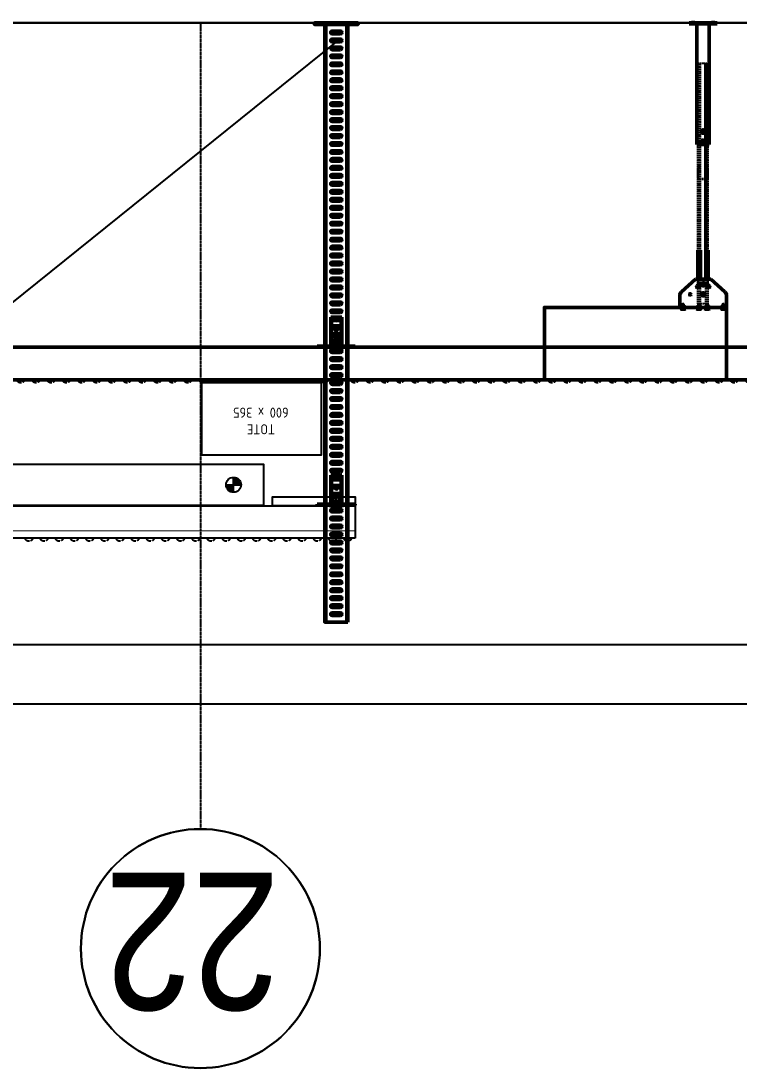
# Model space of a CAD drawing. Header units: millimetres. Extents: x 0 to 461941, y -159644 to 4828.
# Drawn here: x 230700 to 234305, y -159644 to -154388 of the extents above; entities that cross this region are included whole.
import ezdxf

# ---------------------------------------------------------------- set-up
doc = ezdxf.new("R2010")
doc.units = ezdxf.units.MM
for name, pattern in [('Xref Conv Decant Empty Tote$0$AM_ISO02W050', [7.5, 6, -1.5]), ('Xref Conv Decant In$0$AM_ISO02W050', [7.5, 6, -1.5]), ('Xref Conv Decant In$0$AM_ISO08W050', [18, 12, -1.5, 3, -1.5]), ('Xref Conv Decant In$0$AM_ISO08W050x2', [9, 6, -0.75, 1.5, -0.75]), ('Xref Conv Decant In$0$CENTER', [7, 4, -1, 1, -1]), ('Xref Conv Decant In$0$HIDDEN', [9.525, 6.35, -3.175]), ('Xref Conv Decant In$0$MultiDeck$0$Conveyor - Ground 940 aisles$0$HIDDEN', [9.525, 6.35, -3.175]), ('Xref Conv Decant Product Tote$0$_SBA Dash Dot - Loose', [6, 4, -1, 0, -1])]:
    doc.linetypes.add(name, pattern=pattern)
for name, color, linetype in [('AM_BOR', 4, 'Continuous'), ('Xref Conv Decant Empty Tote$0$B', 4, 'Continuous'), ('Xref Conv Decant Empty Tote$0$Conv - Empty Tote', 35, 'Continuous'), ('Xref Conv Decant Empty Tote$0$Conveyor Detail', 150, 'Continuous'), ('Xref Conv Decant Empty Tote$0$Mezz', 1, 'Continuous'), ('Xref Conv Decant In$0$MultiDeck$0$Conveyor - Ground 940 aisles$0$D', 7, 'Continuous'), ('Xref Conv Decant In$0$MultiDeck$0$Conveyor - Ground 940 aisles$0$H', 7, 'Xref Conv Decant In$0$MultiDeck$0$Conveyor - Ground 940 aisles$0$HIDDEN'), ('Xref Conv Decant In$0$P_Number1', 4, 'Continuous'), ('Xref Conv Decant In$0$Tote', 7, 'Continuous'), ('Xref Conv Decant Product Tote$0$B', 4, 'Continuous'), ('Xref Conv Decant Product Tote$0$S-GRID', 8, 'Continuous')]:
    doc.layers.add(name, color=color, linetype=linetype)
for name, color, linetype, lineweight in [('Xref Conv Decant Empty Tote$0$Hidden', 9, 'Xref Conv Decant Empty Tote$0$AM_ISO02W050', 25), ('Xref Conv Decant In$0$Center', 7, 'Xref Conv Decant In$0$AM_ISO08W050', 50), ('Xref Conv Decant In$0$Conv Decant In Out', 5, 'Continuous', 50), ('Xref Conv Decant In$0$Hidden', 9, 'Xref Conv Decant In$0$AM_ISO02W050', 25), ('Xref Conv Decant Product Tote$0$S-GRID-IDEN', 1, 'Continuous', 25)]:
    doc.layers.add(name, color=color, linetype=linetype, lineweight=lineweight)
doc.styles.add('Xref Conv Decant In$0$STANDARD', font='ISOCP.SHX')
doc.styles.add('Xref Conv Decant Product Tote$0$Arial Narrow_1', font='ARIALN.TTF', dxfattribs={"height": 688.297872})

# ---------------------------------------------------------------- blocks, each defined once
blk = doc.blocks.new('*U160')
blk.add_lwpolyline([(0, 0), (43891.2, 0), (43891.2, -163.5), (0, -163.5)], close=True)
at = {"layer": 'Xref Conv Decant Empty Tote$0$Conveyor Detail', "const_width": 5}
blk.add_lwpolyline([(0, -37), (43891.2, -37)], dxfattribs=at)
at = {"layer": 'Xref Conv Decant Empty Tote$0$Hidden', "ltscale": 5}
for centre in [(38.1, -12), (114.3, -12), (190.5, -12), (266.7, -12), (342.9, -12), (419.1, -12), (495.3, -12), (571.5, -12), (647.7, -12), (723.9, -12), (800.1, -12), (876.3, -12), (952.5, -12), (1028.7, -12), (1104.9, -12), (1181.1, -12), (1257.3, -12), (1333.5, -12), (1409.7, -12), (1485.9, -12), (1562.1, -12), (1638.3, -12)]:
    blk.add_arc(centre, 25, 28.6854, 151.3146, dxfattribs=at)
blk = doc.blocks.new('Xref Conv Decant Empty Tote$0$MCS Tape Drive (Universal) Side')
for points in [[(0, 0), (415.5, 0), (415.5, -44.4), (0, -44.4)], [(460.9, -0.4), (2182.5, -0.4), (2182.5, -209.1), (460.9, -209.1)], [(2325.5, -51.6), (2355.5, -51.6), (2355.5, -129.3), (2325.5, -129.3)], [(2182.5, -124.8), (2325.5, -124.8), (2325.5, -56), (2182.5, -56)]]:
    blk.add_lwpolyline(points, close=True)
at = {"const_width": 37.5}
for points in [[(610.9, -123.5, -0.414214), (592.1, -104.8, -0.414213)], [(610.9, -86, -0.414214), (629.6, -104.8, -0.414213)]]:
    blk.add_lwpolyline(points, format="xyb", dxfattribs=at)
for points in [[(610.9, -104.8), (573.4, -104.8)], [(610.9, -67.3), (610.9, -104.8)], [(648.4, -104.8), (610.9, -104.8)], [(610.9, -104.8), (610.9, -142.3)]]:
    blk.add_lwpolyline(points)
blk.add_circle((610.9, -104.8), 37.5)
blk = doc.blocks.new('Xref Conv Decant Empty Tote')
at = {"layer": 'Xref Conv Decant Empty Tote$0$B'}
blk.add_line((242903.7, -154397.6), (134788.8, -154397.6), dxfattribs=at)
at = {"layer": 'Xref Conv Decant Empty Tote$0$Conv - Empty Tote'}
blk.add_line((232378.2, -156821.1), (232378.2, -156984.6), dxfattribs=at)
at = {"layer": 'Xref Conv Decant Empty Tote$0$Mezz'}
blk.add_lwpolyline([(144253.6, -157517.6), (239475.4, -157517.6), (239475.4, -157817.6), (144253.6, -157817.6)], close=True, dxfattribs=at)
at = {"layer": 'Xref Conv Decant Empty Tote$0$Conv - Empty Tote', "rotation": 180}
for name, p in [('Xref Conv Decant Empty Tote$0$MCS Tape Drive (Universal) Side', (232378.2, -156821.1)), ('*U160', (232378.2, -156984.6))]:
    blk.add_blockref(name, p, dxfattribs=at)
blk = doc.blocks.new('Xref Conv Decant Product Tote$0$Grid - Grid Head-235101')
at = {"layer": 'Xref Conv Decant Product Tote$0$S-GRID-IDEN'}
blk.add_circle((0, 600), 600, dxfattribs=at)
for start, end in [(0, 180), (180, 0)]:
    blk.add_arc((0, 600), 600, start, end, dxfattribs=at)
blk = doc.blocks.new('Xref Conv Decant Product Tote')
at = {"layer": 'Xref Conv Decant Product Tote$0$B'}
blk.add_line((242903.7, -154397.6), (134788.8, -154397.6), dxfattribs=at)
at = {"layer": 'Xref Conv Decant Product Tote$0$S-GRID', "linetype": 'Xref Conv Decant Product Tote$0$_SBA Dash Dot - Loose'}
blk.add_line((231601, -154397.6), (231601, -158444.1), dxfattribs=at)
at = {"layer": 'Xref Conv Decant Product Tote$0$S-GRID-IDEN', "rotation": 180}
blk.add_blockref('Xref Conv Decant Product Tote$0$Grid - Grid Head-235101', (231601, -158444.1), dxfattribs=at)
at = {"layer": 'Xref Conv Decant Product Tote$0$S-GRID-IDEN', "lineweight": 9, "insert": (231560.2, -159351.1), "char_height": 688.3, "width": 629.969, "attachment_point": 2, "rotation": 180, "line_spacing_factor": 0.968573, "style": 'Xref Conv Decant Product Tote$0$Arial Narrow_1'}
blk.add_mtext('22', dxfattribs=at)
blk = doc.blocks.new('*U426')
blk.add_lwpolyline([(0, 0), (914.4, 0), (914.4, -163.5), (0, -163.5)], close=True)
at = {"layer": 'Xref Conv Decant In$0$Hidden', "ltscale": 5}
for centre in [(38.1, -12), (114.3, -12), (190.5, -12), (266.7, -12), (342.9, -12), (419.1, -12), (495.3, -12), (571.5, -12), (647.7, -12), (723.9, -12), (800.1, -12), (876.3, -12)]:
    blk.add_arc(centre, 25, 28.6854, 151.3146, dxfattribs=at)
blk = doc.blocks.new('*U431')
blk.add_lwpolyline([(0, 0), (2743.2, 0), (2743.2, -163.5), (0, -163.5)], close=True)
at = {"layer": 'Xref Conv Decant In$0$Hidden', "ltscale": 5}
for centre in [(38.1, -12), (114.3, -12), (190.5, -12), (266.7, -12), (342.9, -12), (419.1, -12), (495.3, -12), (571.5, -12), (647.7, -12), (723.9, -12), (800.1, -12), (876.3, -12), (952.5, -12), (1028.7, -12), (1104.9, -12), (1181.1, -12), (1257.3, -12), (1333.5, -12), (1409.7, -12), (1485.9, -12), (1562.1, -12), (1638.3, -12), (1714.5, -12), (1790.7, -12), (1866.9, -12), (1943.1, -12), (2019.3, -12), (2095.5, -12), (2171.7, -12), (2247.9, -12), (2324.1, -12), (2400.3, -12), (2476.5, -12), (2552.7, -12), (2628.9, -12), (2705.1, -12)]:
    blk.add_arc(centre, 25, 28.6854, 151.3146, dxfattribs=at)
blk = doc.blocks.new('Xref Conv Decant In$0$Tote side 600 x 365')
at = {"layer": 'Xref Conv Decant In$0$Tote'}
blk.add_lwpolyline([(600, 365), (600, 0), (0, 0), (0, 365)], close=True, dxfattribs=at)
at = {"layer": 'Xref Conv Decant In$0$Tote', "insert": (124.2, 259.8), "char_height": 50, "attachment_point": 1, "style": 'Xref Conv Decant In$0$STANDARD'}
blk.add_mtext_dynamic_manual_height_columns('\\pi107.5;TOTE\\P\\pi39.971;600 x 365', width=355.005, gutter_width=12.5, heights=[0], dxfattribs=at)
blk = doc.blocks.new('*U451')
at = {"linetype": 'Continuous'}
for p, q in [((0, 0), (0, -59.2)), ((0, 0), (235, 0)), ((235, 0), (235, -59.2)), ((79.4, -141.4), (8.5, -78.2)), ((155.6, -141.4), (226.5, -78.2)), ((79.4, -141.4), (155.6, -141.4)), ((91.5, -136.4), (91.5, -287)), ((103.5, -136.4), (103.5, -1227)), ((131.5, -136.4), (131.5, -287)), ((143.5, -136.4), (143.5, -287)), ((86.5, -818.5), (148.5, -818.5)), ((86.5, -818.5), (86.5, -1423.5)), ((148.5, -818.5), (148.5, -1423.5)), ((187.5, -1423.5), (47.5, -1423.5)), ((47.5, -1423.5), (47.5, -1428.5)), ((187.5, -1428.5), (47.5, -1428.5)), ((187.5, -1423.5), (187.5, -1428.5))]:
    blk.add_line(p, q, dxfattribs=at)
for p, q in [((6.9, 7.5), (6.9, 2)), ((6.9, 2), (25.4, 2)), ((9.2, 9), (11.5, 9)), ((11.5, 9), (11.5, 2)), ((11.5, 9), (20.8, 9)), ((20.8, 9), (20.8, 2)), ((20.8, 9), (23.1, 9)), ((25.4, 7.5), (25.4, 2)), ((88, 7.5), (88, 2)), ((88, 2), (106.5, 2)), ((90.3, 9), (92.6, 9)), ((92.6, 9), (92.6, 2)), ((92.6, 9), (101.8, 9)), ((101.8, 9), (101.8, 2)), ((101.8, 9), (104.2, 9)), ((106.5, 7.5), (106.5, 2)), ((128.5, 7.5), (128.5, 2)), ((128.5, 2), (147, 2)), ((130.8, 9), (133.2, 9)), ((133.2, 9), (133.2, 2)), ((133.2, 9), (142.4, 9)), ((142.4, 9), (142.4, 2)), ((142.4, 9), (144.7, 9)), ((147, 7.5), (147, 2)), ((209.6, 7.5), (209.6, 2)), ((209.6, 2), (228.1, 2)), ((211.9, 9), (214.2, 9)), ((214.2, 9), (214.2, 2)), ((214.2, 9), (223.5, 9)), ((223.5, 9), (223.5, 2)), ((223.5, 9), (225.8, 9)), ((228.1, 7.5), (228.1, 2)), ((117.5, -109.3), (111.1, -113)), ((111.1, -113), (111.1, -120.4)), ((111.1, -120.4), (117.5, -124.1)), ((123.9, -113), (117.5, -109.3)), ((117.5, -124.1), (123.9, -120.4)), ((123.9, -120.4), (123.9, -113))]:
    blk.add_line(p, q)
at = {"linetype": 'Xref Conv Decant In$0$CENTER'}
for p, q in [((67.5, -1416.7), (67.5, -1438.3)), ((167.5, -1416.7), (167.5, -1438.3))]:
    blk.add_line(p, q, dxfattribs=at)
for points in [[(111.1, -69.4), (117.5, -73.1), (123.9, -69.4), (123.9, -62), (117.5, -58.3), (111.1, -62)], [(109.5, -836.1), (117.5, -840.7), (125.5, -836.1), (125.5, -826.9), (117.5, -822.3), (109.5, -826.9)], [(109.5, -887.1), (117.5, -891.7), (125.5, -887.1), (125.5, -877.9), (117.5, -873.3), (109.5, -877.9)]]:
    blk.add_lwpolyline(points, close=True)
for centre, radius in [((117.5, -65.7), 8.4), ((117.5, -65.7), 6.4), ((117.5, -116.7), 8.4), ((117.5, -116.7), 6.4), ((117.5, -831.5), 8), ((117.5, -882.5), 8)]:
    blk.add_circle(centre, radius)
at = {"linetype": 'Continuous'}
blk.add_circle((181.8, -65.7), 3.6, dxfattribs=at)
for centre, radius, start, end in [((9.2, 6.5), 2.53, 23.991, 156.009), ((16.1, 1.1), 7.86, 54.0166, 125.9834), ((23.1, 6.5), 2.53, 23.991, 156.009), ((90.3, 6.5), 2.53, 23.991, 156.009), ((97.2, 1.1), 7.86, 54.0166, 125.9834), ((104.2, 6.5), 2.53, 23.991, 156.009), ((130.8, 6.5), 2.53, 23.991, 156.009), ((137.8, 1.1), 7.86, 54.0166, 125.9834), ((144.7, 6.5), 2.53, 23.991, 156.009), ((211.9, 6.5), 2.53, 23.991, 156.009), ((218.8, 1.1), 7.86, 54.0166, 125.9834), ((225.8, 6.5), 2.53, 23.991, 156.009)]:
    blk.add_arc(centre, radius, start, end)
for centre, radius, start, end in [((25.4, -59.2), 25.4, 180, 228.2691), ((88.7, -104.7), 4.4, 45, 225), ((117.5, -75.9), 36.4, 225, 270), ((117.5, -75.9), 36.4, 270, 315), ((146.3, -104.7), 4.4, 315, 135), ((209.6, -59.2), 25.4, 311.7309, 0), ((116.3, -77.6), 43.1, 224.5473, 271.6144), ((118.7, -77.6), 43.1, 268.3856, 315.4527)]:
    blk.add_arc(centre, radius, start, end, dxfattribs=at)
at = {"layer": 'Xref Conv Decant In$0$Hidden', "linetype": 'Xref Conv Decant In$0$HIDDEN'}
for p, q in [((11.1, -17), (11.1, 2)), ((12.1, -18), (12.1, 2)), ((20.1, -18), (20.1, 2)), ((21.1, -17), (21.1, 2)), ((92.2, -17), (92.2, 2)), ((93.2, -18), (93.2, 2)), ((101.2, -18), (101.2, 2)), ((102.2, -17), (102.2, 2)), ((132.8, -17), (132.8, 2)), ((133.8, -18), (133.8, 2)), ((141.8, -18), (141.8, 2)), ((142.8, -17), (142.8, 2)), ((213.8, -17), (213.8, 2)), ((214.8, -18), (214.8, 2)), ((222.8, -18), (222.8, 2)), ((223.8, -17), (223.8, 2)), ((0, -3), (235, -3)), ((12.1, -18), (11.1, -17)), ((11.1, -17), (21.1, -17)), ((12.1, -18), (20.1, -18)), ((20.1, -18), (21.1, -17)), ((91.5, -18), (91.5, -158.8)), ((91.5, -18), (143.5, -18)), ((92.2, -17), (102.2, -17)), ((93.2, -18), (92.2, -17)), ((93.2, -18), (101.2, -18)), ((93.5, -18), (93.5, -1227)), ((101.2, -18), (102.2, -17)), ((101.5, -18), (101.5, -1227)), ((103.5, -18), (103.5, -158.8)), ((131.5, -18), (131.5, -158.8)), ((132.8, -17), (142.8, -17)), ((133.8, -18), (132.8, -17)), ((133.5, -18), (133.5, -1227)), ((133.8, -18), (141.8, -18)), ((141.5, -18), (141.5, -1227)), ((141.8, -18), (142.8, -17)), ((143.5, -18), (143.5, -158.8)), ((213.8, -17), (223.8, -17)), ((214.8, -18), (213.8, -17)), ((214.8, -18), (222.8, -18)), ((222.8, -18), (223.8, -17)), ((91.5, -128), (91.5, -173)), ((91.5, -142), (91.5, -1227)), ((93.5, -128), (93.5, -173)), ((96.5, -118), (138.5, -118)), ((96.5, -120), (138.5, -120)), ((103.5, -142), (103.5, -287)), ((131.5, -142), (131.5, -1227)), ((141.5, -128), (141.5, -173)), ((143.5, -128), (143.5, -173)), ((143.5, -142), (143.5, -1227)), ((96.5, -176), (98.5, -176)), ((98.5, -178), (96.5, -178)), ((101.5, -170), (101.5, -173)), ((101.5, -170), (103.5, -170)), ((103.5, -170), (103.5, -173)), ((131.5, -170), (131.5, -173)), ((131.5, -170), (133.5, -170)), ((133.5, -170), (131.5, -170)), ((133.5, -170), (133.5, -173)), ((133.5, -170), (133.5, -173)), ((138.5, -176), (136.5, -176)), ((136.5, -178), (138.5, -178)), ((91.5, -653), (91.5, -698)), ((93.5, -653), (93.5, -698)), ((96.5, -643), (138.5, -643)), ((96.5, -645), (138.5, -645)), ((141.5, -653), (141.5, -698)), ((143.5, -653), (143.5, -698)), ((96.5, -701), (98.5, -701)), ((98.5, -703), (96.5, -703)), ((101.5, -695), (103.5, -695)), ((101.5, -695), (101.5, -698)), ((103.5, -695), (103.5, -698)), ((133.5, -695), (131.5, -695)), ((131.5, -695), (133.5, -695)), ((131.5, -695), (131.5, -698)), ((133.5, -695), (133.5, -698)), ((133.5, -695), (133.5, -698)), ((138.5, -701), (136.5, -701)), ((136.5, -703), (138.5, -703)), ((89.5, -818.5), (89.5, -1423.5)), ((145.5, -818.5), (145.5, -1423.5)), ((143.5, -1227), (91.5, -1227))]:
    blk.add_line(p, q, dxfattribs=at)
at = {"layer": 'Xref Conv Decant In$0$Hidden', "linetype": 'Xref Conv Decant In$0$CENTER'}
for p, q in [((16.1, 10.6), (16.1, -9.3)), ((97.2, -8.6), (97.2, 11.3)), ((97.2, 10.6), (97.2, -9.3)), ((137.8, -8.6), (137.8, 11.3)), ((218.8, -8.6), (218.8, 11.3))]:
    blk.add_line(p, q, dxfattribs=at)
at = {"layer": 'Xref Conv Decant In$0$Hidden'}
for p, q in [((16.1, 8.6), (16.1, -11.3)), ((97.2, 8.6), (97.2, -11.3)), ((137.8, 8.6), (137.8, -11.3)), ((218.8, 8.6), (218.8, -11.3))]:
    blk.add_line(p, q, dxfattribs=at)
for points in [[(6.9, -5), (4.9, -3)], [(27.4, -3), (4.9, -3)], [(25.4, -5), (6.9, -5)], [(6.9, -10.5), (6.9, -5)], [(23.1, -12), (20.8, -12), (11.5, -12), (9.2, -12)], [(11.5, -12), (11.5, -5)], [(20.8, -12), (20.8, -5)], [(27.4, -3), (25.4, -5)], [(25.4, -10.5), (25.4, -5)], [(88, -5), (86, -3)], [(108.5, -3), (86, -3)], [(106.5, -5), (88, -5)], [(88, -10.5), (88, -5)], [(104.2, -12), (101.8, -12), (92.6, -12), (90.3, -12)], [(92.6, -12), (92.6, -5)], [(101.8, -12), (101.8, -5)], [(108.5, -3), (106.5, -5)], [(106.5, -10.5), (106.5, -5)], [(128.5, -5), (126.5, -3)], [(149, -3), (126.5, -3)], [(147, -5), (128.5, -5)], [(128.5, -10.5), (128.5, -5)], [(144.7, -12), (142.4, -12), (133.2, -12), (130.8, -12)], [(133.2, -12), (133.2, -5)], [(142.4, -12), (142.4, -5)], [(149, -3), (147, -5)], [(147, -10.5), (147, -5)], [(209.6, -5), (207.6, -3)], [(230.1, -3), (207.6, -3)], [(228.1, -5), (209.6, -5)], [(209.6, -10.5), (209.6, -5)], [(225.8, -12), (223.5, -12), (214.2, -12), (211.9, -12)], [(214.2, -12), (214.2, -5)], [(223.5, -12), (223.5, -5)], [(230.1, -3), (228.1, -5)], [(228.1, -10.5), (228.1, -5)]]:
    blk.add_lwpolyline(points, dxfattribs=at)
for centre, radius, start, end in [((9.2, -9.5), 2.53, 203.991, 336.009), ((16.1, -4.1), 7.86, 234.0166, 305.9834), ((23.1, -9.5), 2.53, 203.991, 336.009), ((90.3, -9.5), 2.53, 203.991, 336.009), ((97.2, -4.1), 7.86, 234.0166, 305.9834), ((104.2, -9.5), 2.53, 203.991, 336.009), ((130.8, -9.5), 2.53, 203.991, 336.009), ((137.8, -4.1), 7.86, 234.0166, 305.9834), ((144.7, -9.5), 2.53, 203.991, 336.009), ((211.9, -9.5), 2.53, 203.991, 336.009), ((218.8, -4.1), 7.86, 234.0166, 305.9834), ((225.8, -9.5), 2.53, 203.991, 336.009)]:
    blk.add_arc(centre, radius, start, end, dxfattribs=at)
at = {"layer": 'Xref Conv Decant In$0$Hidden', "linetype": 'Xref Conv Decant In$0$HIDDEN'}
for centre, radius, start, end in [((96.5, -123), 5, 90, 180), ((96.5, -123), 3, 90, 180), ((138.5, -123), 5, 0, 90), ((138.5, -123), 3, 0, 90), ((96.5, -173), 5, 180, 270), ((96.5, -173), 5, 180, 270), ((96.5, -173), 3, 180, 270), ((98.5, -173), 3, 270, 0), ((98.5, -173), 5, 270, 0), ((136.5, -173), 5, 180, 270), ((136.5, -173), 3, 180, 270), ((138.5, -173), 5, 270, 0), ((138.5, -173), 3, 270, 0), ((96.5, -648), 5, 90, 180), ((96.5, -648), 3, 90, 180), ((138.5, -648), 5, 0, 90), ((138.5, -648), 3, 0, 90), ((96.5, -698), 5, 180, 270), ((96.5, -698), 5, 180, 270), ((96.5, -698), 3, 180, 270), ((98.5, -698), 5, 270, 0), ((98.5, -698), 3, 270, 0), ((136.5, -698), 5, 180, 270), ((136.5, -698), 3, 180, 270), ((138.5, -698), 3, 270, 0), ((138.5, -698), 5, 270, 0)]:
    blk.add_arc(centre, radius, start, end, dxfattribs=at)
blk = doc.blocks.new('*U447')
blk.add_lwpolyline([(0, 0), (457.2, 0), (457.2, -163.5), (0, -163.5)], close=True)
at = {"layer": 'Xref Conv Decant In$0$Hidden', "ltscale": 5}
for centre in [(38.1, -12), (114.3, -12), (190.5, -12), (266.7, -12), (342.9, -12), (419.1, -12)]:
    blk.add_arc(centre, 25, 28.6854, 151.3146, dxfattribs=at)
blk = doc.blocks.new('Xref Conv Decant In$0$SLOT (0deg)')
blk.add_lwpolyline([(-21, 6.5, 1), (-21, -6.5), (21, -6.5, 1), (21, 6.5)], format="xyb", close=True)
at = {"layer": 'Xref Conv Decant In$0$Center', "lineweight": 50}
blk.add_line((-30.5, 0), (30.5, 0), dxfattribs=at)
at = {"layer": 'Xref Conv Decant In$0$Center', "linetype": 'Xref Conv Decant In$0$AM_ISO08W050x2', "lineweight": 50}
blk.add_line((0, 9.5), (0, -9.5), dxfattribs=at)
blk = doc.blocks.new('*U460')
for p, q in [((-95.2, 18.7), (-29.9, 18.7)), ((-95.2, 18.7), (-95.2, 13.7)), ((-95.2, 13.7), (-29.9, 13.7)), ((-27.5, 28.5), (27.5, 28.5)), ((-27.5, -131.5), (-27.5, 28.5)), ((-24.5, -131.5), (-24.5, 28.5)), ((24.5, -131.5), (24.5, 28.5)), ((27.5, -131.5), (27.5, 28.5)), ((30, 18.7), (95.2, 18.7)), ((95.2, 13.7), (30, 13.7)), ((95.2, 18.7), (95.2, 13.7)), ((-27.5, -131.5), (27.5, -131.5))]:
    blk.add_line(p, q)
for centre in [(0, -67.5), (0, -118.5)]:
    blk.add_circle(centre, 5.5)
for centre, start, end in [((-29.9, 10.5), 0, 90), ((30, 10.5), 90, 180)]:
    blk.add_arc(centre, 3.2, start, end)
at = {"layer": 'Xref Conv Decant In$0$MultiDeck$0$Conveyor - Ground 940 aisles$0$D', "linetype": 'Xref Conv Decant In$0$MultiDeck$0$Conveyor - Ground 940 aisles$0$HIDDEN'}
for p, q in [((-26.8, 10.5), (-26.8, -1.6)), ((-21.8, 10.5), (-21.8, -1.5)), ((21.8, 10.5), (21.8, -1.5)), ((26.8, 10.5), (26.8, -1.6))]:
    blk.add_line(p, q, dxfattribs=at)
at = {"layer": 'Xref Conv Decant In$0$MultiDeck$0$Conveyor - Ground 940 aisles$0$D'}
for p, q in [((-2, 0), (-21, 0)), ((-1, 0), (1, 0)), ((0, 2), (0, 21)), ((0, -1), (0, 1)), ((2, 0), (21, 0)), ((0, -2), (0, -21)), ((-4, -67.5), (-7.5, -67.5)), ((-2, -67.5), (2, -67.5)), ((0, -63.5), (0, -60)), ((0, -69.5), (0, -65.5)), ((0, -71.5), (0, -75)), ((4, -67.5), (7.5, -67.5)), ((-4, -118.5), (-7.5, -118.5)), ((-2, -118.5), (2, -118.5)), ((0, -114.5), (0, -111)), ((0, -120.5), (0, -116.5)), ((0, -122.5), (0, -126)), ((4, -118.5), (7.5, -118.5))]:
    blk.add_line(p, q, dxfattribs=at)
at = {"layer": 'Xref Conv Decant In$0$MultiDeck$0$Conveyor - Ground 940 aisles$0$D', "linetype": 'Xref Conv Decant In$0$MultiDeck$0$Conveyor - Ground 940 aisles$0$HIDDEN'}
blk.add_circle((0, 0), 20, dxfattribs=at)
for centre, radius, start, end in [((-29.9, 10.5), 8.2, 0, 90), ((30, 10.5), 8.2, 90, 180), ((0, 0), 26.8, 183.5004, 356.4996), ((0, 0), 21.8, 183.8813, 356.1187)]:
    blk.add_arc(centre, radius, start, end, dxfattribs=at)
at = {"layer": 'Xref Conv Decant In$0$MultiDeck$0$Conveyor - Ground 940 aisles$0$H'}
for p, q in [((-88.7, 18.7), (-88.7, 13.7)), ((-63.7, 18.7), (-63.7, 13.7)), ((63.7, 18.7), (63.7, 13.7)), ((88.7, 18.7), (88.7, 13.7))]:
    blk.add_line(p, q, dxfattribs=at)
blk = doc.blocks.new('*U504')
for p, q in [((-52.5, 3008), (-52.5, 8)), ((52.5, 8), (52.5, 3008))]:
    blk.add_line(p, q)
for points in [[(-57.5, 3008), (57.5, 3008), (57.5, 8), (-57.5, 8)], [(-110, 0), (110, 0), (110, 8), (-110, 8)]]:
    blk.add_lwpolyline(points, close=True)
at = {"layer": 'Xref Conv Decant In$0$Center', "linetype": 'Xref Conv Decant In$0$AM_ISO08W050x2', "lineweight": 50}
for p, q in [((-83, -3), (-83, 11)), ((83, -3), (83, 11))]:
    blk.add_line(p, q, dxfattribs=at)
at = {"layer": 'Xref Conv Decant In$0$Hidden'}
for p, q in [((-90, 8), (-90, 0)), ((-76, 8), (-76, 0)), ((76, 8), (76, 0)), ((90, 8), (90, 0))]:
    blk.add_line(p, q, dxfattribs=at)
for name, p in [('Xref Conv Decant In$0$SLOT (0deg)', (0, 2968)), ('Xref Conv Decant In$0$SLOT (0deg)', (0, 2928)), ('Xref Conv Decant In$0$SLOT (0deg)', (0, 2888)), ('Xref Conv Decant In$0$SLOT (0deg)', (0, 2848)), ('Xref Conv Decant In$0$SLOT (0deg)', (0, 2808)), ('Xref Conv Decant In$0$SLOT (0deg)', (0, 2768)), ('Xref Conv Decant In$0$SLOT (0deg)', (0, 2728)), ('Xref Conv Decant In$0$SLOT (0deg)', (0, 2688)), ('Xref Conv Decant In$0$SLOT (0deg)', (0, 2648)), ('Xref Conv Decant In$0$SLOT (0deg)', (0, 2608)), ('Xref Conv Decant In$0$SLOT (0deg)', (0, 2568)), ('Xref Conv Decant In$0$SLOT (0deg)', (0, 2528)), ('Xref Conv Decant In$0$SLOT (0deg)', (0, 2488)), ('*U460', (0, 2402.2)), ('Xref Conv Decant In$0$SLOT (0deg)', (0, 2448)), ('Xref Conv Decant In$0$SLOT (0deg)', (0, 2408)), ('Xref Conv Decant In$0$SLOT (0deg)', (0, 2368)), ('Xref Conv Decant In$0$SLOT (0deg)', (0, 2328)), ('Xref Conv Decant In$0$SLOT (0deg)', (0, 2288)), ('Xref Conv Decant In$0$SLOT (0deg)', (0, 2248)), ('Xref Conv Decant In$0$SLOT (0deg)', (0, 2208)), ('Xref Conv Decant In$0$SLOT (0deg)', (0, 2168)), ('Xref Conv Decant In$0$SLOT (0deg)', (0, 2128)), ('Xref Conv Decant In$0$SLOT (0deg)', (0, 2088)), ('Xref Conv Decant In$0$SLOT (0deg)', (0, 2048)), ('Xref Conv Decant In$0$SLOT (0deg)', (0, 2008)), ('Xref Conv Decant In$0$SLOT (0deg)', (0, 1968)), ('Xref Conv Decant In$0$SLOT (0deg)', (0, 1928)), ('Xref Conv Decant In$0$SLOT (0deg)', (0, 1888)), ('Xref Conv Decant In$0$SLOT (0deg)', (0, 1848)), ('Xref Conv Decant In$0$SLOT (0deg)', (0, 1808)), ('Xref Conv Decant In$0$SLOT (0deg)', (0, 1768)), ('Xref Conv Decant In$0$SLOT (0deg)', (0, 1728)), ('Xref Conv Decant In$0$SLOT (0deg)', (0, 1688)), ('*U460', (0, 1608.5)), ('Xref Conv Decant In$0$SLOT (0deg)', (0, 1648)), ('Xref Conv Decant In$0$SLOT (0deg)', (0, 1608)), ('Xref Conv Decant In$0$SLOT (0deg)', (0, 1568)), ('Xref Conv Decant In$0$SLOT (0deg)', (0, 1528)), ('Xref Conv Decant In$0$SLOT (0deg)', (0, 1488)), ('Xref Conv Decant In$0$SLOT (0deg)', (0, 1448)), ('Xref Conv Decant In$0$SLOT (0deg)', (0, 1408)), ('Xref Conv Decant In$0$SLOT (0deg)', (0, 1368)), ('Xref Conv Decant In$0$SLOT (0deg)', (0, 1328)), ('Xref Conv Decant In$0$SLOT (0deg)', (0, 1288)), ('Xref Conv Decant In$0$SLOT (0deg)', (0, 1248)), ('Xref Conv Decant In$0$SLOT (0deg)', (0, 1208)), ('Xref Conv Decant In$0$SLOT (0deg)', (0, 1168)), ('Xref Conv Decant In$0$SLOT (0deg)', (0, 1128)), ('Xref Conv Decant In$0$SLOT (0deg)', (0, 1088)), ('Xref Conv Decant In$0$SLOT (0deg)', (0, 1048)), ('Xref Conv Decant In$0$SLOT (0deg)', (0, 1008)), ('Xref Conv Decant In$0$SLOT (0deg)', (0, 968)), ('Xref Conv Decant In$0$SLOT (0deg)', (0, 928)), ('Xref Conv Decant In$0$SLOT (0deg)', (0, 888)), ('Xref Conv Decant In$0$SLOT (0deg)', (0, 848)), ('Xref Conv Decant In$0$SLOT (0deg)', (0, 808)), ('Xref Conv Decant In$0$SLOT (0deg)', (0, 768)), ('Xref Conv Decant In$0$SLOT (0deg)', (0, 728)), ('Xref Conv Decant In$0$SLOT (0deg)', (0, 688)), ('Xref Conv Decant In$0$SLOT (0deg)', (0, 648)), ('Xref Conv Decant In$0$SLOT (0deg)', (0, 608)), ('Xref Conv Decant In$0$SLOT (0deg)', (0, 568)), ('Xref Conv Decant In$0$SLOT (0deg)', (0, 528)), ('Xref Conv Decant In$0$SLOT (0deg)', (0, 488)), ('Xref Conv Decant In$0$SLOT (0deg)', (0, 448)), ('Xref Conv Decant In$0$SLOT (0deg)', (0, 408)), ('Xref Conv Decant In$0$SLOT (0deg)', (0, 368)), ('Xref Conv Decant In$0$SLOT (0deg)', (0, 328)), ('Xref Conv Decant In$0$SLOT (0deg)', (0, 288)), ('Xref Conv Decant In$0$SLOT (0deg)', (0, 248)), ('Xref Conv Decant In$0$SLOT (0deg)', (0, 208)), ('Xref Conv Decant In$0$SLOT (0deg)', (0, 168)), ('Xref Conv Decant In$0$SLOT (0deg)', (0, 128)), ('Xref Conv Decant In$0$SLOT (0deg)', (0, 88)), ('Xref Conv Decant In$0$SLOT (0deg)', (0, 48))]:
    blk.add_blockref(name, p)
blk = doc.blocks.new('Xref Conv Decant In')
blk.add_line((232282.9, -154492.1), (228720, -157359.1))
at = {"layer": 'Xref Conv Decant In$0$Conv Decant In Out'}
blk.add_lwpolyline([(234242.3, -156026.1), (234242.3, -155826.1), (233327.9, -155826.1), (233327.9, -156026.1)], close=True, dxfattribs=at)
at = {"layer": 'Xref Conv Decant In$0$P_Number1'}
blk.add_line((146225.2, -154397.6), (236367.6, -154397.6), dxfattribs=at)
at = {"layer": 'Xref Conv Decant In$0$Conv Decant In Out', "rotation": 180}
for name, p in [('*U504', (232282.9, -154397.6)), ('*U451', (234242.3, -155826.1)), ('*U431', (233327.9, -156189.6)), ('*U426', (234242.3, -156189.6)), ('*U447', (234699.5, -156189.6))]:
    blk.add_blockref(name, p, dxfattribs=at)
at = {"layer": 'Xref Conv Decant In$0$Tote', "rotation": 180}
blk.add_blockref('Xref Conv Decant In$0$Tote side 600 x 365', (232207.3, -156202.6), dxfattribs=at)

msp = doc.modelspace()

# ---------------------------------------------------------------- block references
for name in ['Xref Conv Decant Empty Tote', 'Xref Conv Decant Product Tote']:
    msp.add_blockref(name, (0, 0))
at = {"layer": 'AM_BOR'}
for name in ['Xref Conv Decant Product Tote', 'Xref Conv Decant In']:
    msp.add_blockref(name, (0, 0), dxfattribs=at)

doc.saveas('drawing.dxf')
